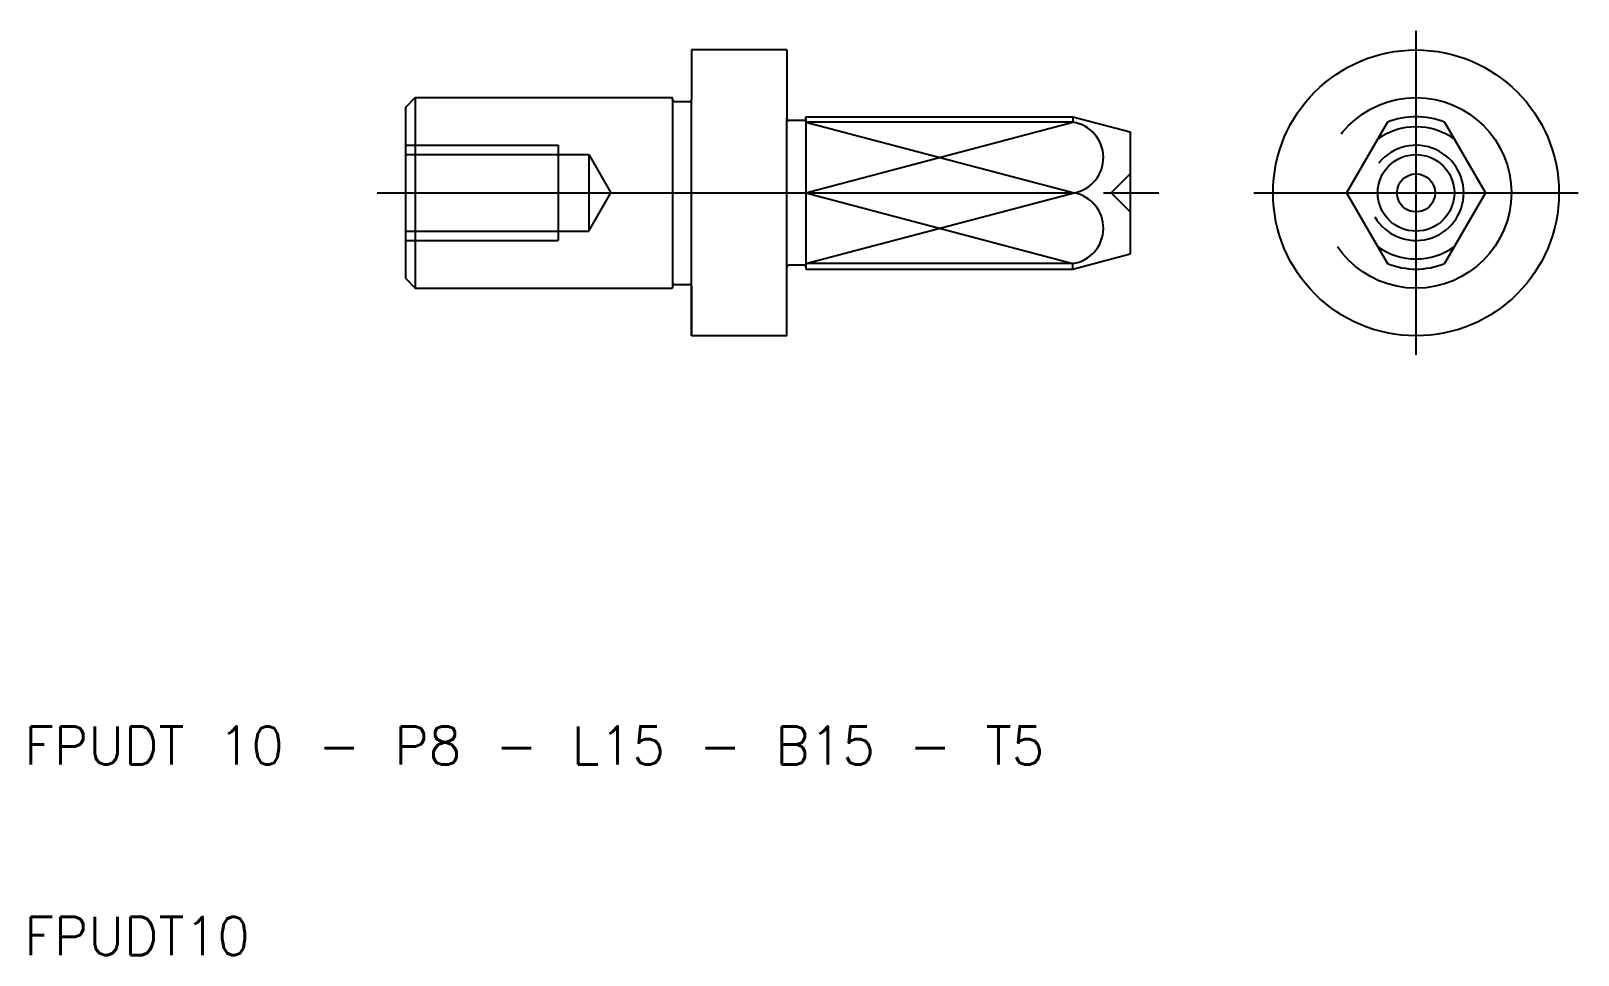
# Model space of a CAD drawing. Extents: x 10.3 to 91.5, y 10 to 58.5.
import ezdxf

# ---------------------------------------------------------------- set-up
doc = ezdxf.new("R2010")
doc.units = 0
doc.linetypes.add('CENTER', pattern=[50.8, 31.75, -6.35, 6.35, -6.35])
doc.linetypes.add('DASHED', pattern=[19.05, 12.7, -6.35])
doc.layers.get('0').update_dxf_attribs({"linetype": 'CONTINUOUS'})
doc.layers.add('CENTER', color=1, linetype='CENTER')
doc.styles.get("Standard").update_dxf_attribs({"font": 'txt.shx'})

msp = doc.modelspace()

# ---------------------------------------------------------------- linework, layer by layer
for p, q in [((50, 57.5), (45, 57.5)), ((45, 57.5), (45, 54.9)), ((50, 57.5), (50, 53.9)), ((30, 54.5), (30.5, 55)), ((30, 45.5), (30, 54.5)), ((30.5, 55), (44, 55)), ((30.5, 55), (30.5, 45)), ((44, 54.9), (44, 55)), ((44, 54.9), (44, 45.1)), ((44.1, 54.8), (44.9, 54.8)), ((45, 45.1), (45, 54.9)), ((50, 46.1), (50, 53.9)), ((50.9, 53.8), (50.1, 53.8)), ((51, 54), (65, 54)), ((51, 53.9), (51, 54)), ((51, 53.9), (51, 46.1)), ((65, 53.708), (51, 53.708)), ((65, 54), (68, 53.196)), ((65, 54), (65, 53.708)), ((81.5, 53.708), (79.359, 50)), ((84.5, 53.708), (86.641, 50)), ((68, 53.196), (68, 46.804)), ((51, 50), (65.06, 50)), ((79.359, 50), (81.5, 46.292)), ((86.641, 50), (84.5, 46.292)), ((65, 46.292), (51, 46.292)), ((65, 46), (68, 46.804)), ((65, 46), (65, 46.292)), ((30, 45.5), (30.5, 45)), ((50, 42.5), (50, 46.1)), ((50.9, 46.2), (50.1, 46.2)), ((51, 46.1), (51, 46)), ((51, 46), (65, 46)), ((30.5, 45), (44, 45)), ((44, 45.1), (44, 45)), ((44.1, 45.2), (44.9, 45.2)), ((45, 45.1), (45, 42.5)), ((45, 42.5), (45, 45.1)), ((50, 42.5), (45, 42.5))]:
    msp.add_line(p, q)
at = {"color": 3}
for p, q in [((51, 50), (65, 53.708)), ((51, 53.708), (65.06, 50)), ((51, 46.292), (65.06, 50)), ((51, 50), (65, 46.292))]:
    msp.add_line(p, q, dxfattribs=at)
at = {"color": 3, "linetype": 'DASHED'}
for p, q in [((30, 52.5), (38, 52.5)), ((30, 52.01), (39.6, 52.01)), ((38, 52.5), (38, 47.5)), ((39.6, 52.01), (39.6, 47.99)), ((39.6, 52.01), (40.76, 50)), ((67, 50), (68, 51)), ((39.6, 47.99), (40.76, 50)), ((67, 50), (68, 49)), ((30, 47.99), (39.6, 47.99)), ((30, 47.5), (38, 47.5))]:
    msp.add_line(p, q, dxfattribs=at)
for radius in [7.5, 1]:
    msp.add_circle((83, 50), radius)
for radius in [5, 2.01]:
    msp.add_circle((83, 50), radius, dxfattribs=at)
for centre, radius, start, end in [((44.1, 54.9), 0.1, 180, 270), ((44.9, 54.9), 0.1, 270, 0), ((50.1, 53.9), 0.1, 180, 270), ((50.9, 53.9), 0.1, 270, 0), ((64.72, 51.849), 1.88, 280.41958, 81.43445), ((83, 50), 4, 67.97569, 112.02431), ((83, 50), 3.464, 54.4645, 125.5355), ((64.72, 48.151), 1.88, 278.56555, 79.58042), ((83, 50), 3.464, 234.4645, 305.5355), ((83, 50), 4, 247.97569, 292.02431), ((50.1, 46.1), 0.1, 90, 180), ((50.9, 46.1), 0.1, 0, 90), ((44.1, 45.1), 0.1, 90, 180), ((44.9, 45.1), 0.1, 0, 90)]:
    msp.add_arc(centre, radius, start, end)
msp.add_arc((83, 50), 2.5, 210, 150, dxfattribs=at)
at = {"layer": 'CENTER'}
for p, q in [((83, 41.5), (83, 58.5)), ((28.5, 50), (69.5, 50)), ((74.5, 50), (91.5, 50))]:
    msp.add_line(p, q, dxfattribs=at)

# ---------------------------------------------------------------- texts
for s, p in [('FPUDT 10 - P8 - L15 - B15 - T5', (10, 20)), ('FPUDT10', (10, 10))]:
    msp.add_text(s, height=2).set_placement(p)

doc.saveas('drawing.dxf')
